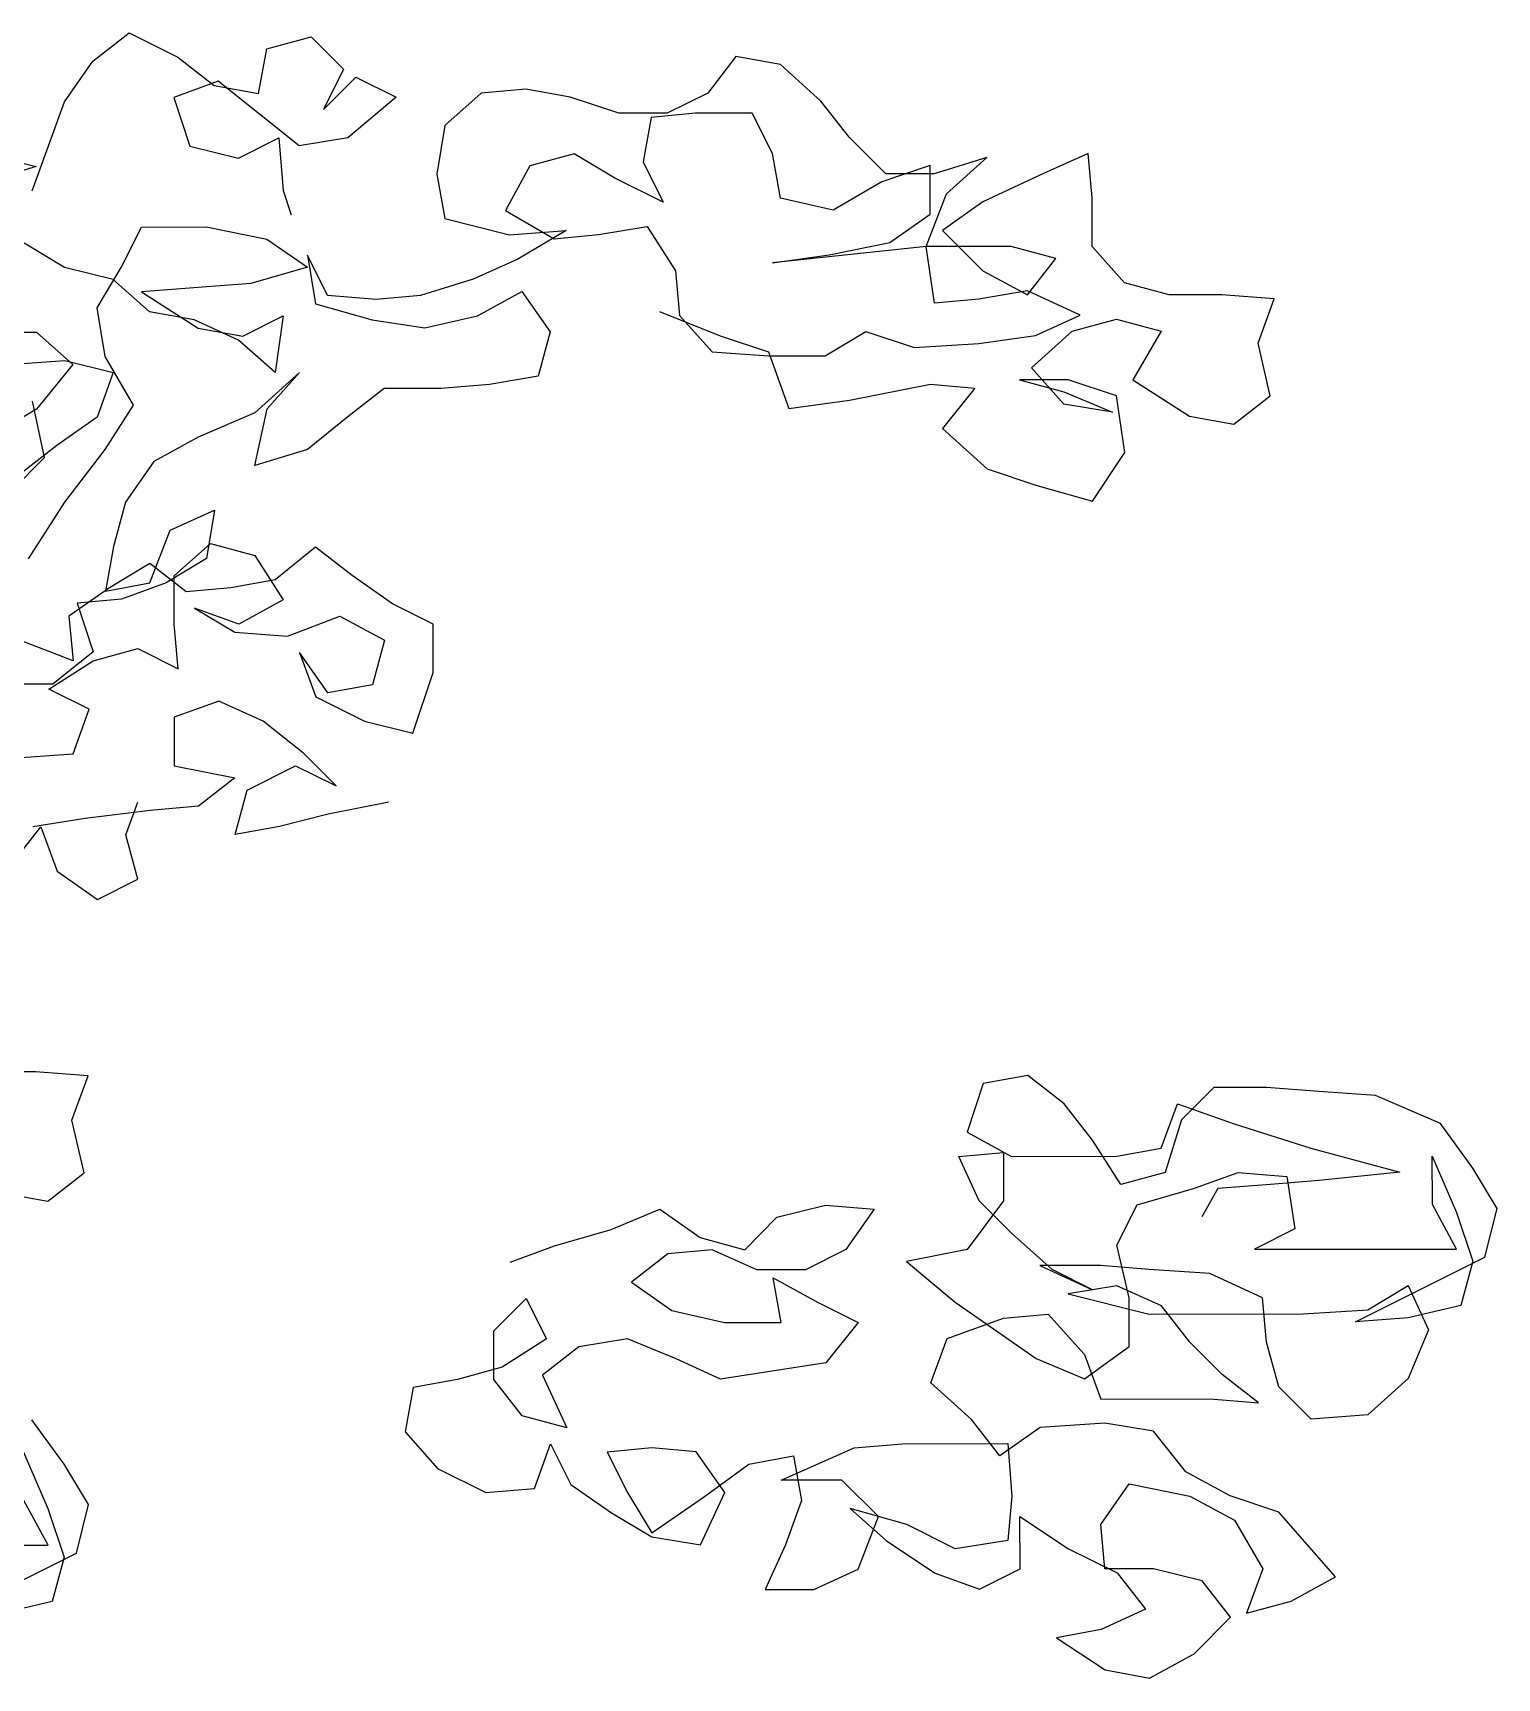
# Model space of a CAD drawing. Header units: millimetres. Extents: x 684983 to 685377, y 990360 to 990509.
# Drawn here: x 685004.9336 to 685005.1207, y 990366.7866 to 990366.9968 of the extents above; entities that cross this region are included whole.
import ezdxf

# ---------------------------------------------------------------- set-up
doc = ezdxf.new("R2010")
doc.units = ezdxf.units.MM
doc.layers.add('MAHAGONY', color=7, linetype='Continuous')

# ---------------------------------------------------------------- blocks, each defined once
blk = doc.blocks.new('TREE30')
at = {"color": 105, "flags": 128}
for points in [[(0.59848, 2.58293), (0.61349, 2.57694), (0.62551, 2.57295), (0.63052, 2.55894), (0.64554, 2.56096), (0.66555, 2.56498), (0.67656, 2.56399), (0.66856, 2.55397), (0.67958, 2.54397), (0.69159, 2.53998), (0.70561, 2.53599), (0.7136, 2.54801), (0.71159, 2.56202), (0.69958, 2.56601), (0.68757, 2.566), (0.69858, 2.56301), (0.71059, 2.55801), (0.69858, 2.56001), (0.69057, 2.56901), (0.70057, 2.57802), (0.71157, 2.58103), (0.72258, 2.57804), (0.71559, 2.56603), (0.72961, 2.55703), (0.74062, 2.55504), (0.74962, 2.56205), (0.74661, 2.57506), (0.7506, 2.58607), (0.73759, 2.58706), (0.72458, 2.58705), (0.71357, 2.59004), (0.70555, 2.59904), (0.70554, 2.61105), (0.70453, 2.62206), (0.69352, 2.61705), (0.67852, 2.61003), (0.66852, 2.60301), (0.67853, 2.59301), (0.68955, 2.58702), (0.69655, 2.59603), (0.68553, 2.59903), (0.66452, 2.59901), (0.62649, 2.59497), (0.6405, 2.59698), (0.65551, 2.6), (0.66551, 2.60701), (0.6655, 2.61902), (0.65349, 2.61501), (0.64149, 2.60799), (0.62847, 2.61098), (0.62646, 2.62199), (0.62145, 2.632), (0.60744, 2.63198), (0.59643, 2.63097), (0.59444, 2.61996), (0.59945, 2.60996), (0.58744, 2.61595), (0.57742, 2.62195), (0.56641, 2.61893), (0.56042, 2.60792), (0.57244, 2.60092), (0.58344, 2.60194), (0.59545, 2.60395), (0.60247, 2.59295), (0.60348, 2.58194), (0.6115, 2.57294), (0.62551, 2.57195), (0.63952, 2.57196), (0.64952, 2.57798), (0.66154, 2.57398), (0.67755, 2.575), (0.69156, 2.57701), (0.70256, 2.58203), (0.68955, 2.58802), (0.67754, 2.58601), (0.66653, 2.585), (0.66452, 2.59901), (0.66951, 2.61202), (0.67951, 2.62104), (0.6665, 2.61702), (0.65449, 2.61701), (0.64548, 2.62601), (0.63846, 2.63501), (0.62844, 2.64401), (0.61743, 2.646), (0.61044, 2.63699), (0.60043, 2.63198), (0.58842, 2.63197), (0.57641, 2.63596), (0.5654, 2.63795), (0.55439, 2.63694), (0.54539, 2.62892), (0.5434, 2.61691), (0.54541, 2.6059), (0.56143, 2.60192), (0.57544, 2.60293), (0.56343, 2.59591), (0.55243, 2.5909), (0.53942, 2.58688), (0.52841, 2.58587), (0.5164, 2.58686), (0.51139, 2.59687), (0.5134, 2.58486), (0.52742, 2.58087), (0.54043, 2.57888), (0.55344, 2.58189), (0.56444, 2.58791), (0.57146, 2.5779), (0.56846, 2.56689), (0.55646, 2.56488), (0.54445, 2.56387), (0.53043, 2.56385), (0.52143, 2.55684), (0.51143, 2.54882), (0.49843, 2.54481), (0.50141, 2.55882), (0.50941, 2.56784), (0.49841, 2.55782), (0.48441, 2.5518), (0.4734, 2.54579), (0.46641, 2.53577), (0.46341, 2.52476), (0.46142, 2.51375), (0.47243, 2.51576), (0.47742, 2.52878), (0.48843, 2.53379), (0.48644, 2.52178), (0.47643, 2.51576), (0.46543, 2.51175), (0.45442, 2.51074), (0.45843, 2.49873), (0.44843, 2.49072), (0.43542, 2.49071)], [(0.43134, 2.57778), (0.44435, 2.57779), (0.45336, 2.56979), (0.44437, 2.55877), (0.42936, 2.54975)], [(0.43838, 2.53875), (0.44638, 2.54676), (0.44336, 2.56077)], [(0.43635, 2.56977), (0.45136, 2.57079), (0.46337, 2.5678), (0.45938, 2.55678), (0.44938, 2.54977), (0.44038, 2.54275)], [(0.4424, 2.52174), (0.45139, 2.53576), (0.46139, 2.54878), (0.46839, 2.55979), (0.46137, 2.5718), (0.45936, 2.58381), (0.46535, 2.59382), (0.47035, 2.60383), (0.48636, 2.60385), (0.50138, 2.60086), (0.51139, 2.59386), (0.49738, 2.58985), (0.48437, 2.58883), (0.47036, 2.58782), (0.48438, 2.57883), (0.49539, 2.57683), (0.5054, 2.58185), (0.50341, 2.56783), (0.49439, 2.57583), (0.48338, 2.58083), (0.47237, 2.58282), (0.46335, 2.59082), (0.45134, 2.59381), (0.44133, 2.5998)], [(0.4323, 2.62181), (0.44431, 2.61882), (0.4313, 2.61481)], [(0.44332, 2.61282), (0.4513, 2.63484), (0.4583, 2.64486), (0.4673, 2.65187), (0.47932, 2.64588), (0.48833, 2.63888), (0.49934, 2.63689), (0.50133, 2.6479), (0.51234, 2.65091), (0.52035, 2.64291), (0.51536, 2.6329), (0.52336, 2.64091), (0.53337, 2.63592), (0.52137, 2.6259), (0.50936, 2.62389), (0.48933, 2.63988), (0.47832, 2.63587), (0.48234, 2.62386), (0.49435, 2.62087), (0.50436, 2.62588), (0.50537, 2.61287), (0.50738, 2.60687)], [(0.39719, 2.27765), (0.44723, 2.2777), (0.44122, 2.2887)], [(0.4412, 2.30071), (0.44722, 2.2867), (0.45124, 2.2747), (0.44824, 2.26369), (0.43524, 2.26067)], [(0.42223, 2.25966), (0.45424, 2.2757), (0.45723, 2.28771), (0.45122, 2.29772), (0.4432, 2.30872)]]:
    blk.add_lwpolyline(points, dxfattribs=at)
at = {"color": 3, "flags": 128}
for points in [[(0.53151, 2.46154), (0.5165, 2.45852), (0.50449, 2.45551), (0.49349, 2.4535), (0.49648, 2.46451), (0.50848, 2.47052), (0.5185, 2.46553), (0.51048, 2.47353), (0.50047, 2.48153), (0.48945, 2.48652), (0.47845, 2.48251), (0.47846, 2.4705), (0.49347, 2.46751), (0.48447, 2.46049), (0.47246, 2.45948), (0.45645, 2.45747), (0.44344, 2.45545)], [(0.43942, 2.47246), (0.45343, 2.47348), (0.45743, 2.48449), (0.44741, 2.48948), (0.45842, 2.4965), (0.46942, 2.49951), (0.47944, 2.49452), (0.47843, 2.50553), (0.47842, 2.51754), (0.48742, 2.52555), (0.49843, 2.52256), (0.50544, 2.51156), (0.49444, 2.50554), (0.48343, 2.50953), (0.49344, 2.50354), (0.50645, 2.50255), (0.51946, 2.50757), (0.53047, 2.50157), (0.52748, 2.49056), (0.51647, 2.48855), (0.50946, 2.49855), (0.51347, 2.48754), (0.52549, 2.48155), (0.5375, 2.47856), (0.54249, 2.49358), (0.54248, 2.50559), (0.53247, 2.51058), (0.52245, 2.51758), (0.51344, 2.52458), (0.50344, 2.51656), (0.49243, 2.51455), (0.48142, 2.51354), (0.47241, 2.52053), (0.4624, 2.51452), (0.4524, 2.5075), (0.45341, 2.4965), (0.4404, 2.50149)], [(0.43845, 2.44644), (0.44544, 2.45545), (0.44946, 2.44445), (0.45947, 2.43745), (0.46948, 2.44247), (0.46646, 2.45347), (0.46946, 2.46148)], [(0.43614, 2.36476), (0.44715, 2.36277), (0.45615, 2.36978), (0.45314, 2.38279), (0.45713, 2.3938), (0.44412, 2.39479), (0.43111, 2.39478)], [(0.56153, 2.34773), (0.57253, 2.35174), (0.58654, 2.35576), (0.59855, 2.36077), (0.60856, 2.35377), (0.61958, 2.35078), (0.62757, 2.3588), (0.63958, 2.36181), (0.65159, 2.36082), (0.6446, 2.3508), (0.63459, 2.34579), (0.62258, 2.34578), (0.61157, 2.35077), (0.60056, 2.34976), (0.59156, 2.34275), (0.60157, 2.33575), (0.61459, 2.33276), (0.6286, 2.33277), (0.62659, 2.34378), (0.6376, 2.33779), (0.64762, 2.33279), (0.63962, 2.32278), (0.6136, 2.31875), (0.60259, 2.32374), (0.59057, 2.32874), (0.57856, 2.32672), (0.56956, 2.31971), (0.57558, 2.3067), (0.56457, 2.3097), (0.55755, 2.3187), (0.55754, 2.33071), (0.56554, 2.33872), (0.57055, 2.32872), (0.55955, 2.3217), (0.54854, 2.31869), (0.53754, 2.31668), (0.53555, 2.30567), (0.54356, 2.29667), (0.55558, 2.29067), (0.56759, 2.29168), (0.57158, 2.3027), (0.57659, 2.29269), (0.58661, 2.2857), (0.59662, 2.2797), (0.60863, 2.27771), (0.61463, 2.29073), (0.60761, 2.30073), (0.5966, 2.30172), (0.58559, 2.30071), (0.59061, 2.2907), (0.59662, 2.2807), (0.60962, 2.28972), (0.62062, 2.29774), (0.63163, 2.29975), (0.63364, 2.28874), (0.62965, 2.27773), (0.62466, 2.26672), (0.63667, 2.26673), (0.64767, 2.27174), (0.65266, 2.28476), (0.64365, 2.29376), (0.62864, 2.29374), (0.64664, 2.30176), (0.65865, 2.30278), (0.68467, 2.3028), (0.68569, 2.28979), (0.6847, 2.27878), (0.67169, 2.27677), (0.65967, 2.28276), (0.64566, 2.28675), (0.65467, 2.27875), (0.66669, 2.27076), (0.6777, 2.26676), (0.68771, 2.27178), (0.68769, 2.28479), (0.69971, 2.27679), (0.71173, 2.2708), (0.71874, 2.2618), (0.70774, 2.25678), (0.69673, 2.25477), (0.70875, 2.24678), (0.71976, 2.24478), (0.73076, 2.2508), (0.73976, 2.25981), (0.73275, 2.26882), (0.72073, 2.27181), (0.70872, 2.2718), (0.70771, 2.2828), (0.71471, 2.29282), (0.72972, 2.28983), (0.74074, 2.28384), (0.74776, 2.27183), (0.74376, 2.26082), (0.75477, 2.26383), (0.76577, 2.26985), (0.75175, 2.28585), (0.73973, 2.28984), (0.72872, 2.29583), (0.7207, 2.30584), (0.70869, 2.30783), (0.69268, 2.30681), (0.68268, 2.2998), (0.67566, 2.3088), (0.66564, 2.3178), (0.66964, 2.32881), (0.68365, 2.33383), (0.69465, 2.33484), (0.70367, 2.32484), (0.70768, 2.31383), (0.73471, 2.31386), (0.74672, 2.31287), (0.7377, 2.31986), (0.72969, 2.32786), (0.72268, 2.33686), (0.71166, 2.34186), (0.69965, 2.33985), (0.71967, 2.33486), (0.75771, 2.33489), (0.77372, 2.33591), (0.78372, 2.34192), (0.78874, 2.33092), (0.78374, 2.3189), (0.77374, 2.30989), (0.75973, 2.30887), (0.75172, 2.31687), (0.74871, 2.32788), (0.74769, 2.33889), (0.73468, 2.34488), (0.71966, 2.34587), (0.70765, 2.34686), (0.69264, 2.34685), (0.70566, 2.34085), (0.69564, 2.34585), (0.68563, 2.35485), (0.67761, 2.36284), (0.6726, 2.37385), (0.68361, 2.37486), (0.68362, 2.36285), (0.67462, 2.35083), (0.65961, 2.34782), (0.67163, 2.33782), (0.69166, 2.32382), (0.70368, 2.31883), (0.71468, 2.32685), (0.71467, 2.33886), (0.71165, 2.35187), (0.71665, 2.36188), (0.73066, 2.3659), (0.74166, 2.36991), (0.75367, 2.36892), (0.75569, 2.35591), (0.74568, 2.3509), (0.79572, 2.35094), (0.78971, 2.36195), (0.7897, 2.37396), (0.79572, 2.35995), (0.79973, 2.34794), (0.79674, 2.33693), (0.78373, 2.33392), (0.77072, 2.3329), (0.80273, 2.34895), (0.80572, 2.36096), (0.79971, 2.37096), (0.79169, 2.38197), (0.77567, 2.38896), (0.76166, 2.38994), (0.74865, 2.39093), (0.73564, 2.39092), (0.72764, 2.38291), (0.72365, 2.36989), (0.71264, 2.36688), (0.70562, 2.37788), (0.69861, 2.38688), (0.6896, 2.39388), (0.67859, 2.39187), (0.6746, 2.37986), (0.68561, 2.37386), (0.71163, 2.37389), (0.72264, 2.3759), (0.72663, 2.38691), (0.74065, 2.38192), (0.75967, 2.37593), (0.7817, 2.36995), (0.76168, 2.36793), (0.74967, 2.36691), (0.73666, 2.3659), (0.73266, 2.35889)]]:
    blk.add_lwpolyline(points, dxfattribs=at)

msp = doc.modelspace()

# ---------------------------------------------------------------- block references
at = {"layer": 'MAHAGONY', "color": 7, "xscale": 0.5164012972761597, "yscale": 0.5164012972761597, "zscale": 0.5164012972761597}
msp.add_blockref('TREE30', (685004.70459, 990365.62738, 53.8592), dxfattribs=at)

doc.saveas('drawing.dxf')
